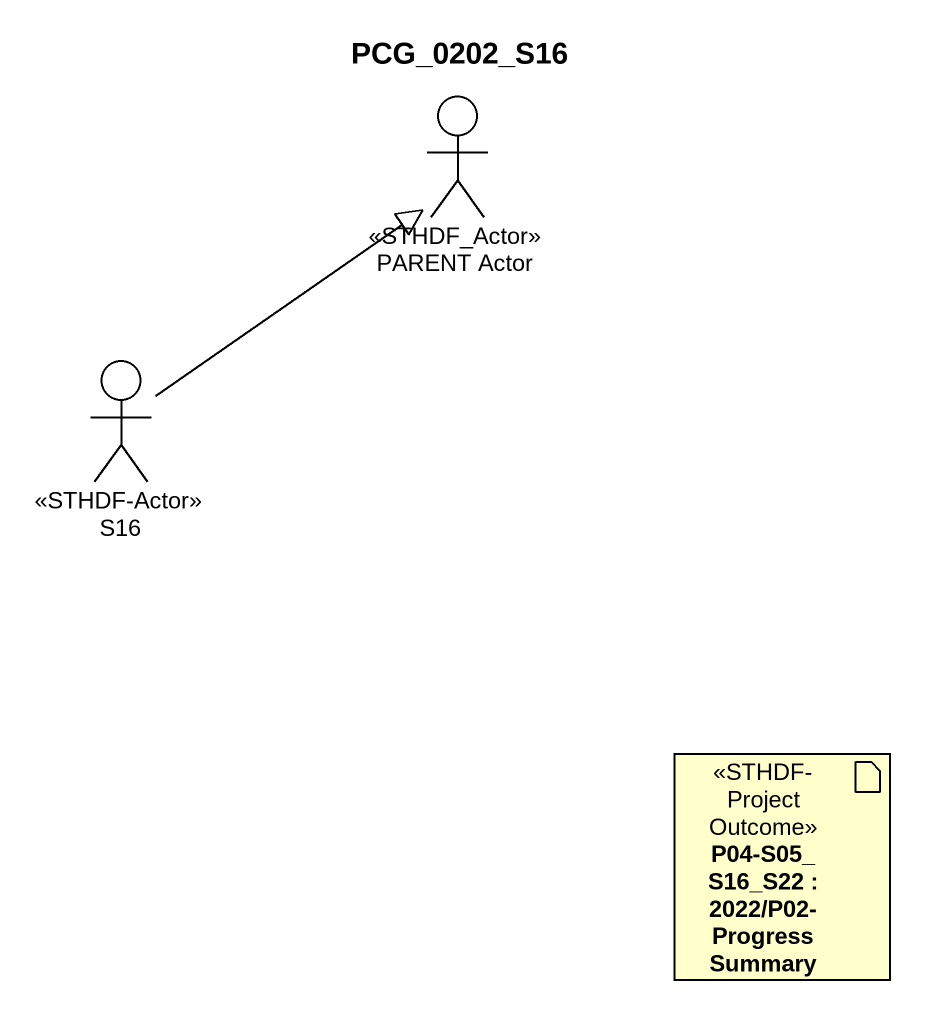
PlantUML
@startuml
title PCG_0202_S16
actor "PARENT Actor" as PARENT_Actor <<STHDF_Actor>>
actor S16 <<STHDF-Actor>>
artifact "P04-S05_S16_S22 : 2022/P02-Progress Summary" as P04_S05_S16_S22 <<STHDF-ProjectOutcome>>
S16 -up-|> PARENT_Actor
@enduml
